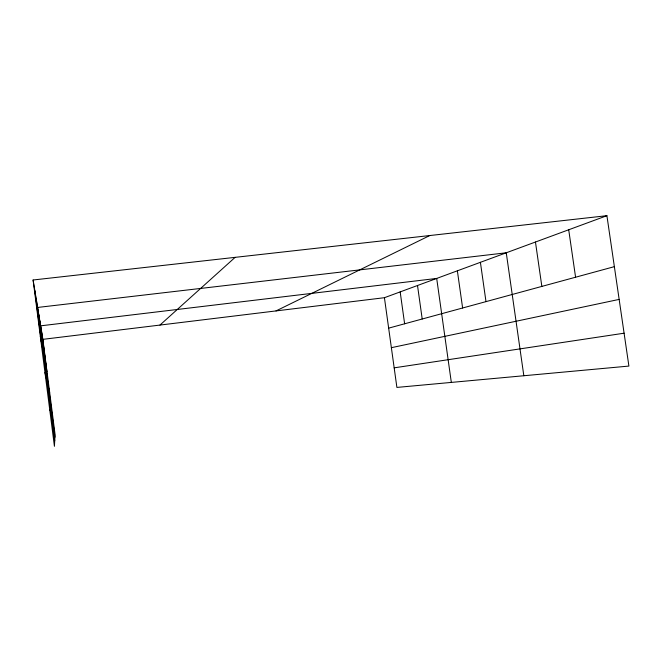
<?xml version="1.0" encoding="UTF-8"?>
<svg xmlns="http://www.w3.org/2000/svg" width="662" height="662" viewBox="0 0 662 662"><rect width="100%" height="100%" fill="white"/><g stroke="black" fill="none" stroke-linecap="round" stroke-linejoin="round"><path stroke-width="0.99" d="M159.956 325.075L235.126 257.353M275.996 310.925L429.803 235.531M384.423 297.701L606.913 215.688L628.9 366.078L396.894 387.419L384.423 297.701L42.864 339.349L33.1 279.993L606.913 215.688M388.652 328.145L614.361 266.654M391.366 347.682L619.152 299.398M394.171 367.84L624.092 333.201M49.758 409.943L52.406 413.733M44.966 372.549L49.658 392.359M40.324 336.337L47.002 371.639M568.708 229.772L575.584 277.221M535.459 242.027L541.847 286.406M523.832 375.743L506.256 252.793L37.618 307.449L54.723 440.851M480.405 262.317L485.991 301.624M457.368 270.816L462.622 307.995M451.327 382.413L436.697 278.429L40.639 325.836L54.921 437.193M417.515 285.504L422.207 319.001M400.179 291.892L404.623 323.792M42.864 339.349L55.07 434.512L54.425 446.312L33.1 279.993M42.194 335.303L46.547 369.231M41.458 330.826L46.042 366.574M39.745 320.425L44.875 360.385M38.752 314.334L44.188 356.768M36.319 299.588L42.533 347.997M34.838 290.535L41.516 342.61"/></g></svg>
